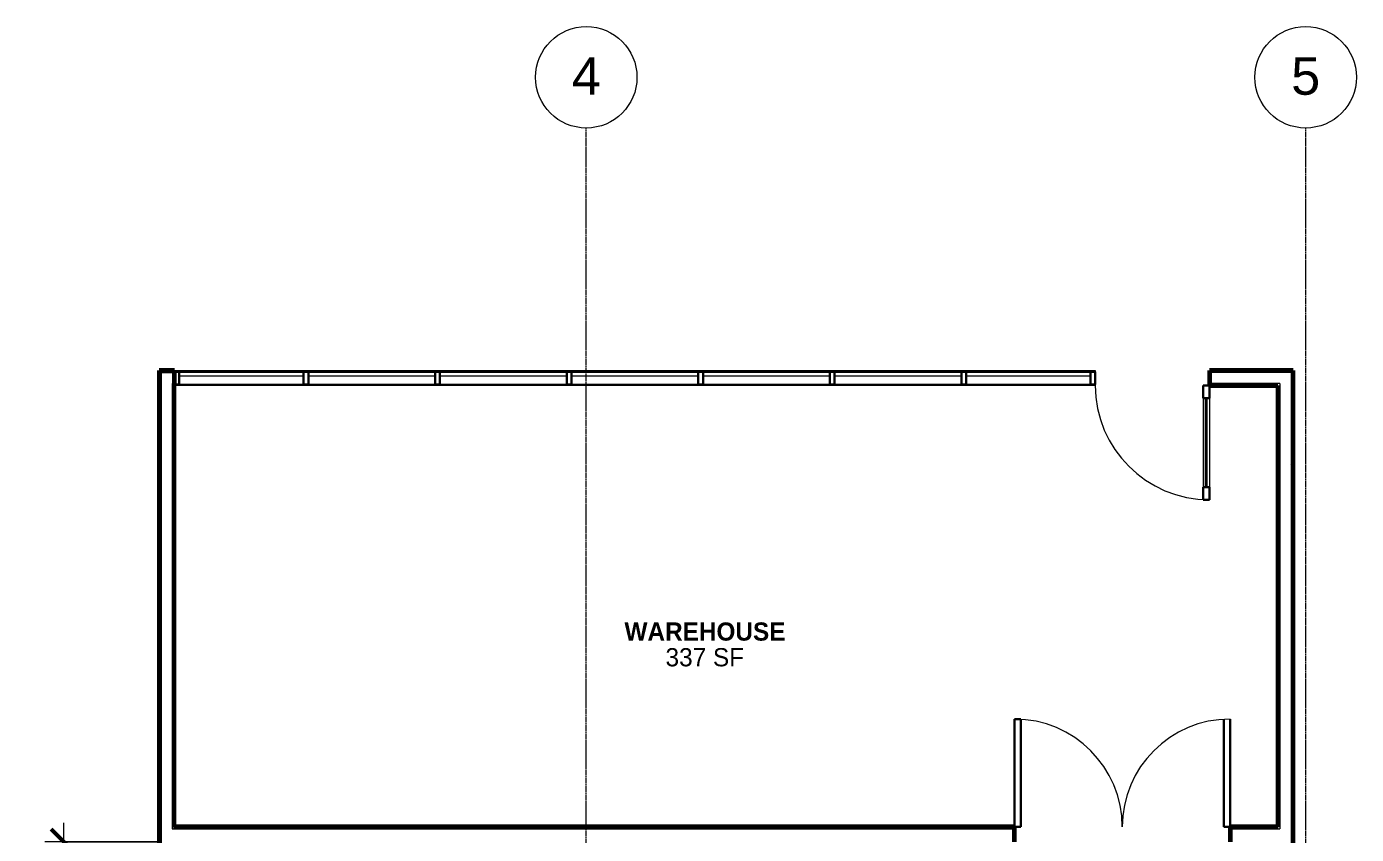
# Model space of a CAD drawing. Header units: inches. Extents: x 126 to 2219, y -1759 to -92.
# Drawn here: x 718.8 to 1138.4, y -347.2 to -92.3 of the extents above; entities that cross this region are included whole.
import ezdxf

# ---------------------------------------------------------------- set-up
doc = ezdxf.new("R2010")
doc.units = ezdxf.units.IN
doc.header["$MEASUREMENT"] = 0
doc.linetypes.add('Grid Line 1_2_', pattern=[0.875, 0.5, -0.125, 0.125, -0.125])
for name, color, linetype, lineweight in [('A-ANNO-DIMS', 211, 'Continuous', 9), ('A-ANNO-DIMS-64', 211, 'Continuous', 9), ('A-AREA-IDEN', 2, 'Continuous', 9), ('A-DOOR', 31, 'Continuous', 18), ('A-DOOR-GLAZ', 31, 'Continuous', 40), ('A-GLAZ-CURT', 52, 'Continuous', 9), ('A-GLAZ-CWMG', 51, 'Continuous', 9), ('A-WALL', 113, 'Continuous', 18), ('A-WALL-PATT', 111, 'Continuous', 60), ('I-WALL', 2, 'Continuous', 18), ('S-GRID', 1, 'Continuous', 9), ('S-GRID-IDEN', 1, 'Continuous', 9)]:
    doc.layers.add(name, color=color, linetype=linetype, lineweight=lineweight)
doc.styles.add('Arial', font='arial.ttf', dxfattribs={"height": 5.901198})
doc.styles.add('Arial_1', font='arial.ttf', dxfattribs={"height": 11.802395})
doc.styles.add('Century Gothic', font='GOTHIC.TTF', dxfattribs={"height": 5.748447})
doc.styles.add('Century Gothic_B', font='GOTHICB.TTF', dxfattribs={"height": 5.744479})
doc.dimstyles.new('Linear_-_3_32__Arial_2', dxfattribs={"dimscale": 12, "dimtxt": 6, "dimasz": 0.666667, "dimexe": 0.5, "dimexo": 0.333333, "dimgap": 0.333333, "dimtad": 1, "dimdec": 0, "dimzin": 1, "dimdsep": 46, "dimlunit": 4, "dimtxsty": 'Arial', "dimblk1": 'OBLIQUE', "dimblk2": 'OBLIQUE', "dimsah": 1, "dimcen": 0.09, "dimdle": 0.5, "dimazin": 0, "dimtfac": 1, "dimtdec": 4, "dimtix": 1, "dimtmove": 0, "dimatfit": 3, "dimfxl": 1, "dimtvp": 1, "dimfrac": 2, "dimtolj": 1, "dimtzin": 0, "dimarcsym": 2})
pattern_1 = [(0, (0, 0), (20.48, 5.12), [0.845, -14.515, 0.845, -14.515, -81.92]), (0, (0, 0), (20.48, 5.12), [-30.72, 0.845, -29.875, 0.845, -14.515, -35.84]), (0, (0, 0), (20.48, 5.12), [-76.8, 0.845, -9.395, 0.845, -24.755]), (120, (7.68, 2.56), (-14.67405, 15.1762), [0.845, -14.515, 0.845, -14.515, -81.92]), (120, (7.68, 2.56), (-14.67405, 15.1762), [-30.72, 0.845, -29.875, 0.845, -14.515, -35.84]), (120, (7.68, 2.56), (-14.67405, 15.1762), [-76.8, 0.845, -9.395, 0.845, -24.755]), (240, (10.24, 12.8), (-5.80595, -20.2962), [0.845, -14.515, 0.845, -14.515, -81.92]), (240, (10.24, 12.8), (-5.80595, -20.2962), [-30.72, 0.845, -29.875, 0.845, -14.515, -35.84]), (240, (10.24, 12.8), (-5.80595, -20.2962), [-76.8, 0.845, -9.395, 0.845, -24.755])]

# ---------------------------------------------------------------- blocks, each defined once
blk = doc.blocks.new('Grid - Grid Head - Circle-50561-Floor Plan - Office Annex')
at = {"layer": 'S-GRID-IDEN', "color": 7}
blk.add_circle((0, 0), 0.25, dxfattribs=at)
blk = doc.blocks.new('Open Source Metal Building_Exterior_rvt-1-Floor Plan - Office Annex')
at = {"layer": 'S-GRID', "linetype": 'Grid Line 1_2_'}
for p, q in [((895.39, -1631.19), (895.39, -124.28)), ((1122.35, -1631.19), (1122.35, -124.28))]:
    blk.add_line(p, q, dxfattribs=at)
at = {"layer": 'S-GRID-IDEN', "char_height": 11.8, "width": 10.944, "attachment_point": 2, "line_spacing_factor": 0.938532, "style": 'Arial_1', "bg_fill": 3, "box_fill_scale": 1.25, "bg_fill_color": 0, "bg_fill_transparency": 0}
for s, insert in [('4', (895.39, -101.98)), ('5', (1122.35, -101.98))]:
    blk.add_mtext(s, dxfattribs=dict(at, insert=insert))
at = {"color": 170, "lineweight": 5, "xscale": 63.99999999999997, "yscale": 63.99999999999997, "zscale": 63.99999999999997}
for p in [(895.39, -108.28), (1122.35, -108.28)]:
    blk.add_blockref('Grid - Grid Head - Circle-50561-Floor Plan - Office Annex', p, dxfattribs=at)
blk = doc.blocks.new('System Panel - Glazed-700942-Floor Plan - Office Annex')
at = {"layer": 'A-GLAZ-CURT', "lineweight": 18}
for p, q in [((19.625, 1.75), (-19.625, 1.75)), ((-19.625, 1.75), (-19.625, 0.75)), ((-19.625, 0.75), (19.625, 0.75)), ((19.625, 0.75), (19.625, 1.75))]:
    blk.add_line(p, q, dxfattribs=at)
blk = doc.blocks.new('Rectangular Mullion - 2_5_ x 5_ rectangular-700939-Floor Plan - Office Annex')
at = {"layer": 'A-GLAZ-CWMG'}
for p, q in [((806.23, -201.21), (766.98, -201.21)), ((806.23, -205.21), (766.98, -205.21))]:
    blk.add_line(p, q, dxfattribs=at)
blk = doc.blocks.new('Rectangular Mullion - 2_5_ x 5_ rectangular-613860-Floor Plan - Office Annex')
at = {"layer": 'A-GLAZ-CWMG', "lineweight": 30}
for p, q in [((-1.5, 2), (0, 2)), ((-1.5, -2), (-1.5, 2)), ((0, 2), (0, -2)), ((0, -2), (-1.5, -2))]:
    blk.add_line(p, q, dxfattribs=at)
blk = doc.blocks.new('Rectangular Mullion - 2_5_ x 5_ rectangular-613861-Floor Plan - Office Annex')
at = {"layer": 'A-GLAZ-CWMG', "lineweight": 30}
for p, q in [((0, 2), (-1.5, 2)), ((-1.5, 2), (-1.5, -2)), ((0, -2), (0, 2)), ((-1.5, -2), (0, -2))]:
    blk.add_line(p, q, dxfattribs=at)
blk = doc.blocks.new('System Panel - Glazed-700943-Floor Plan - Office Annex')
at = {"layer": 'A-GLAZ-CURT', "lineweight": 18}
for p, q in [((20, 1.75), (-20, 1.75)), ((-20, 1.75), (-20, 0.75)), ((-20, 0.75), (20, 0.75)), ((20, 0.75), (20, 1.75))]:
    blk.add_line(p, q, dxfattribs=at)
blk = doc.blocks.new('System Panel - Glazed-700944-Floor Plan - Office Annex')
at = {"layer": 'A-GLAZ-CURT', "lineweight": 18}
for p, q in [((20, 1.75), (-20, 1.75)), ((-20, 1.75), (-20, 0.75)), ((-20, 0.75), (20, 0.75)), ((20, 0.75), (20, 1.75))]:
    blk.add_line(p, q, dxfattribs=at)
blk = doc.blocks.new('Rectangular Mullion - 2_5_ x 5_ rectangular-700941-Floor Plan - Office Annex')
at = {"layer": 'A-GLAZ-CWMG'}
for p, q in [((847.73, -201.21), (807.73, -201.21)), ((847.73, -205.21), (807.73, -205.21))]:
    blk.add_line(p, q, dxfattribs=at)
blk = doc.blocks.new('Rectangular Mullion - 2_5_ x 5_ rectangular-613858-Floor Plan - Office Annex')
at = {"layer": 'A-GLAZ-CWMG', "lineweight": 30}
for p, q in [((-0.75, 2), (0.75, 2)), ((-0.75, -2), (-0.75, 2)), ((0.75, 2), (0.75, -2)), ((0.75, -2), (-0.75, -2))]:
    blk.add_line(p, q, dxfattribs=at)
blk = doc.blocks.new('Single-Glass 1 - 36_ x 84_-564716-Floor Plan - Office Annex')
at = {"layer": 'A-DOOR', "lineweight": 30}
for p, q in [((16, -2.375), (16, -6.375)), ((18, -2.375), (16, -2.375)), ((18, -2.375), (18, -6.375)), ((16, -6.375), (18, -6.375)), ((16, -34.375), (16, -38.375)), ((16, -34.375), (18, -34.375)), ((18, -34.375), (18, -38.375)), ((18, -38.375), (16, -38.375))]:
    blk.add_line(p, q, dxfattribs=at)
at = {"layer": 'A-DOOR', "lineweight": 9}
for p, q in [((16, -6.375), (16, -34.375)), ((18, -6.375), (18, -34.375))]:
    blk.add_line(p, q, dxfattribs=at)
blk.add_arc((18, -2.375), 36, 180, 270, dxfattribs=at)
at = {"layer": 'A-DOOR-GLAZ'}
blk.add_line((17, -34.375), (17, -6.375), dxfattribs=at)
blk = doc.blocks.new('Double-Flush - 68_ x 80_-701900-Floor Plan - Office Annex')
at = {"layer": 'A-DOOR', "lineweight": 30}
for p, q in [((-34, 36.38), (-32, 36.38)), ((-34, 2.38), (-34, 36.38)), ((-32, 2.38), (-32, 36.38)), ((32, 2.38), (32, 36.32)), ((34, 2.38), (34, 36.38)), ((-34, 2.38), (-32, 2.38)), ((34, 2.38), (32, 2.38))]:
    blk.add_line(p, q, dxfattribs=at)
at = {"layer": 'A-DOOR', "lineweight": 9}
for centre, start, end in [((-34, 2.38), 0, 90), ((34, 2.38), 90, 180)]:
    blk.add_arc(centre, 34, start, end, dxfattribs=at)
blk = doc.blocks.new('DIMBLOCK33-Floor Plan - Office Annex')
at = {"layer": 'A-ANNO-DIMS-64'}
for p, q in [((730.57, -446.46), (730.57, -343.59)), ((761.36, -349.59), (724.57, -349.59)), ((730.57, -349.59), (761.36, -349.59)), ((758.98, -446.46), (724.57, -446.46)), ((730.57, -446.46), (758.98, -446.46))]:
    blk.add_line(p, q, dxfattribs=at)
at = {"layer": 'A-ANNO-DIMS-64', "lineweight": 50}
for p, q in [((730.57, -349.59), (726.57, -345.59)), ((730.57, -349.59), (734.57, -353.59)), ((730.57, -446.46), (726.57, -442.46)), ((730.57, -446.46), (734.57, -450.46))]:
    blk.add_line(p, q, dxfattribs=at)
at = {"layer": 'A-ANNO-DIMS-64', "color": 0, "insert": (718.91, -408.5), "char_height": 5.901, "width": 25.1446, "attachment_point": 1, "rotation": 90, "line_spacing_factor": 0.938532, "style": 'Arial'}
blk.add_mtext('8\' - 1"', dxfattribs=at)
blk = doc.blocks.new('_Oblique')
at = {"color": 0, "linetype": 'ByBlock', "lineweight": -2}
blk.add_line((-0.5, -0.5), (0.5, 0.5), dxfattribs=at)

msp = doc.modelspace()

# ---------------------------------------------------------------- hatches: boundary and pattern name
at = {"layer": 'A-WALL-PATT', "lineweight": 9}
h = msp.add_hatch(dxfattribs=at)
h.set_pattern_fill('FP_1', color=256, style=0, pattern_type=2)
h.set_pattern_definition(pattern_1)
h.paths.add_polyline_path([(760.61, -344.84), (761.23, -344.84), (761.23, -200.84), (760.61, -200.84), (760.61, -327.36)], flags=0)
h = msp.add_hatch(dxfattribs=at)
h.set_pattern_fill('FP_1', color=256, style=0, pattern_type=2)
h.set_pattern_definition(pattern_1)
h.paths.add_polyline_path([(1117.73, -344.84), (1118.36, -344.84), (1118.36, -200.84), (1117.73, -200.84), (1117.73, -327.36)], flags=0)
h = msp.add_hatch(dxfattribs=at)
h.set_pattern_fill('FP_1', color=256, style=0, pattern_type=2)
h.set_pattern_definition(pattern_1)
h.paths.add_polyline_path([(765.36, -345.46), (765.36, -204.96), (764.73, -204.96), (764.73, -345.46)], flags=0)
h = msp.add_hatch(dxfattribs=at)
h.set_pattern_fill('FP_1', color=256, style=0, pattern_type=2)
h.set_pattern_definition(pattern_1)
h.paths.add_polyline_path([(1113.61, -345.46), (1114.23, -345.46), (1114.23, -204.96), (1113.61, -204.96), (1113.61, -344.84)], flags=0)
h = msp.add_hatch(dxfattribs=at)
h.set_pattern_fill('FP_1', color=256, style=0, pattern_type=2)
h.set_pattern_definition(pattern_1)
h.paths.add_polyline_path([(761.23, -345.46), (761.23, -344.84), (760.61, -344.84), (760.61, -345.46)], flags=0)
h.paths.add_polyline_path([(765.36, -345.46), (1030.48, -345.46), (1030.48, -344.84), (765.36, -344.84)], flags=0)
h.paths.add_polyline_path([(1098.48, -345.46), (1113.61, -345.46), (1113.61, -344.84), (1098.48, -344.84)], flags=0)
h.paths.add_polyline_path([(1118.36, -345.46), (1118.36, -344.84), (1117.73, -344.84), (1117.73, -345.46)], flags=0)
h = msp.add_hatch(dxfattribs=at)
h.set_pattern_fill('FP_1', color=256, style=0, pattern_type=2)
h.set_pattern_definition(pattern_1)
h.paths.add_polyline_path([(761.23, -688.46), (761.23, -345.46), (760.61, -345.46), (760.61, -688.46)], flags=0)
h = msp.add_hatch(dxfattribs=at)
h.set_pattern_fill('FP_1', color=256, style=0, pattern_type=2)
h.set_pattern_definition(pattern_1)
h.paths.add_polyline_path([(1117.73, -448.21), (1118.36, -448.21), (1118.36, -345.46), (1117.73, -345.46), (1117.73, -444.71)], flags=0)

# ---------------------------------------------------------------- linework, layer by layer
at = {"layer": 'A-WALL'}
for p, q in [((761.23, -201.46), (761.23, -688.46)), ((761.23, -201.46), (765.48, -201.46)), ((764.73, -204.96), (764.73, -345.46)), ((764.73, -204.96), (765.48, -204.96)), ((1117.73, -201.46), (1091.98, -201.46)), ((1114.23, -204.96), (1091.98, -204.96)), ((1114.23, -204.96), (1114.23, -345.46)), ((1117.73, -201.46), (1117.73, -448.21)), ((764.73, -345.46), (1030.48, -345.46)), ((765.36, -345.46), (765.36, -344.84)), ((1098.48, -345.46), (1114.23, -345.46)), ((1113.61, -345.46), (1113.61, -344.84))]:
    msp.add_line(p, q, dxfattribs=at)
at = {"layer": 'I-WALL', "lineweight": 60}
for p, q in [((760.61, -200.84), (760.61, -688.46)), ((765.48, -200.84), (760.61, -200.84)), ((765.48, -205.59), (765.48, -200.84)), ((1118.36, -200.84), (1091.98, -200.84)), ((1091.98, -200.84), (1091.98, -205.59)), ((1118.36, -448.84), (1118.36, -200.84)), ((765.36, -344.84), (765.36, -205.59)), ((765.36, -205.59), (765.48, -205.59)), ((1091.98, -205.59), (1113.61, -205.59)), ((1113.61, -205.59), (1113.61, -344.84)), ((1030.48, -344.84), (765.36, -344.84)), ((1030.48, -349.59), (1030.48, -344.84)), ((1113.61, -344.84), (1098.48, -344.84)), ((1098.48, -344.84), (1098.48, -349.59))]:
    msp.add_line(p, q, dxfattribs=at)
at = {"layer": 'I-WALL'}
for p, q in [((765.48, -200.84), (1055.98, -200.84)), ((1055.98, -200.84), (1055.98, -201.21)), ((1055.98, -205.21), (1055.98, -205.59)), ((1055.98, -205.59), (765.48, -205.59))]:
    msp.add_line(p, q, dxfattribs=at)

# ---------------------------------------------------------------- block references
at = {"layer": 'A-DOOR'}
for name, p in [('Single-Glass 1 - 36_ x 84_-564716-Floor Plan - Office Annex', (1073.98, -203.21)), ('Double-Flush - 68_ x 80_-701900-Floor Plan - Office Annex', (1064.48, -347.21))]:
    msp.add_blockref(name, p, dxfattribs=at)
at = {"layer": 'A-GLAZ-CURT'}
for name, p in [('System Panel - Glazed-700942-Floor Plan - Office Annex', (786.61, -203.21)), ('System Panel - Glazed-700943-Floor Plan - Office Annex', (827.73, -203.21)), ('System Panel - Glazed-700943-Floor Plan - Office Annex', (869.23, -203.21)), ('System Panel - Glazed-700943-Floor Plan - Office Annex', (910.73, -203.21)), ('System Panel - Glazed-700943-Floor Plan - Office Annex', (952.23, -203.21)), ('System Panel - Glazed-700944-Floor Plan - Office Annex', (993.73, -203.21)), ('System Panel - Glazed-700942-Floor Plan - Office Annex', (1034.86, -203.21))]:
    msp.add_blockref(name, p, dxfattribs=at)
at = {"layer": 'A-GLAZ-CWMG', "rotation": 180}
msp.add_blockref('Rectangular Mullion - 2_5_ x 5_ rectangular-613861-Floor Plan - Office Annex', (765.48, -203.21), dxfattribs=at)
at = {"layer": 'A-GLAZ-CWMG'}
for name, p in [('Rectangular Mullion - 2_5_ x 5_ rectangular-700939-Floor Plan - Office Annex', (0, 0)), ('Rectangular Mullion - 2_5_ x 5_ rectangular-700941-Floor Plan - Office Annex', (0, 0)), ('Rectangular Mullion - 2_5_ x 5_ rectangular-700941-Floor Plan - Office Annex', (41.5, 0)), ('Rectangular Mullion - 2_5_ x 5_ rectangular-700941-Floor Plan - Office Annex', (83, 0)), ('Rectangular Mullion - 2_5_ x 5_ rectangular-700941-Floor Plan - Office Annex', (124.5, 0)), ('Rectangular Mullion - 2_5_ x 5_ rectangular-700941-Floor Plan - Office Annex', (166, 0)), ('Rectangular Mullion - 2_5_ x 5_ rectangular-700939-Floor Plan - Office Annex', (248.25, 0))]:
    msp.add_blockref(name, p, dxfattribs=at)
at = {"layer": 'A-GLAZ-CWMG', "extrusion": (0, 0, -1), "rotation": 180}
for name, p in [('Rectangular Mullion - 2_5_ x 5_ rectangular-613858-Floor Plan - Office Annex', (-806.98, -203.21)), ('Rectangular Mullion - 2_5_ x 5_ rectangular-613858-Floor Plan - Office Annex', (-848.48, -203.21)), ('Rectangular Mullion - 2_5_ x 5_ rectangular-613858-Floor Plan - Office Annex', (-889.98, -203.21)), ('Rectangular Mullion - 2_5_ x 5_ rectangular-613858-Floor Plan - Office Annex', (-931.48, -203.21)), ('Rectangular Mullion - 2_5_ x 5_ rectangular-613858-Floor Plan - Office Annex', (-972.98, -203.21)), ('Rectangular Mullion - 2_5_ x 5_ rectangular-613858-Floor Plan - Office Annex', (-1014.48, -203.21)), ('Rectangular Mullion - 2_5_ x 5_ rectangular-613860-Floor Plan - Office Annex', (-1055.98, -203.21))]:
    msp.add_blockref(name, p, dxfattribs=at)

# ---------------------------------------------------------------- texts
at = {"layer": 'A-AREA-IDEN', "attachment_point": 2}
for s, insert, char_height, width, line_spacing_factor, style in [('WAREHOUSE', (932.84, -280.31), 5.744, 56.808, 0.984796, 'Century Gothic_B'), ('337 SF', (932.79, -288.42), 5.748, 27.648, 0.984117, 'Century Gothic')]:
    msp.add_mtext(s, dxfattribs=dict(at, insert=insert, char_height=char_height, width=width, line_spacing_factor=line_spacing_factor, style=style))

# ---------------------------------------------------------------- dimensions: what is measured, and where the dimension line sits
at = {"layer": 'A-ANNO-DIMS'}
dim = msp.add_linear_dim(base=(730.57, -349.59), p1=(762.98, -446.46), p2=(765.36, -349.59), angle=90, dimstyle='Linear_-_3_32__Arial_2', override={"dimpost": '<>', "dimfxl": 96.904109}, dxfattribs=at)
dim.commit()
dim.dimension.update_dxf_attribs({"geometry": 'DIMBLOCK33-Floor Plan - Office Annex', "text_midpoint": (723.56, -398.02)})

# ---------------------------------------------------------------- next in the draw order: block references
at = {"lineweight": 5}
msp.add_blockref('Open Source Metal Building_Exterior_rvt-1-Floor Plan - Office Annex', (0, 0), dxfattribs=at)

doc.saveas('drawing.dxf')
